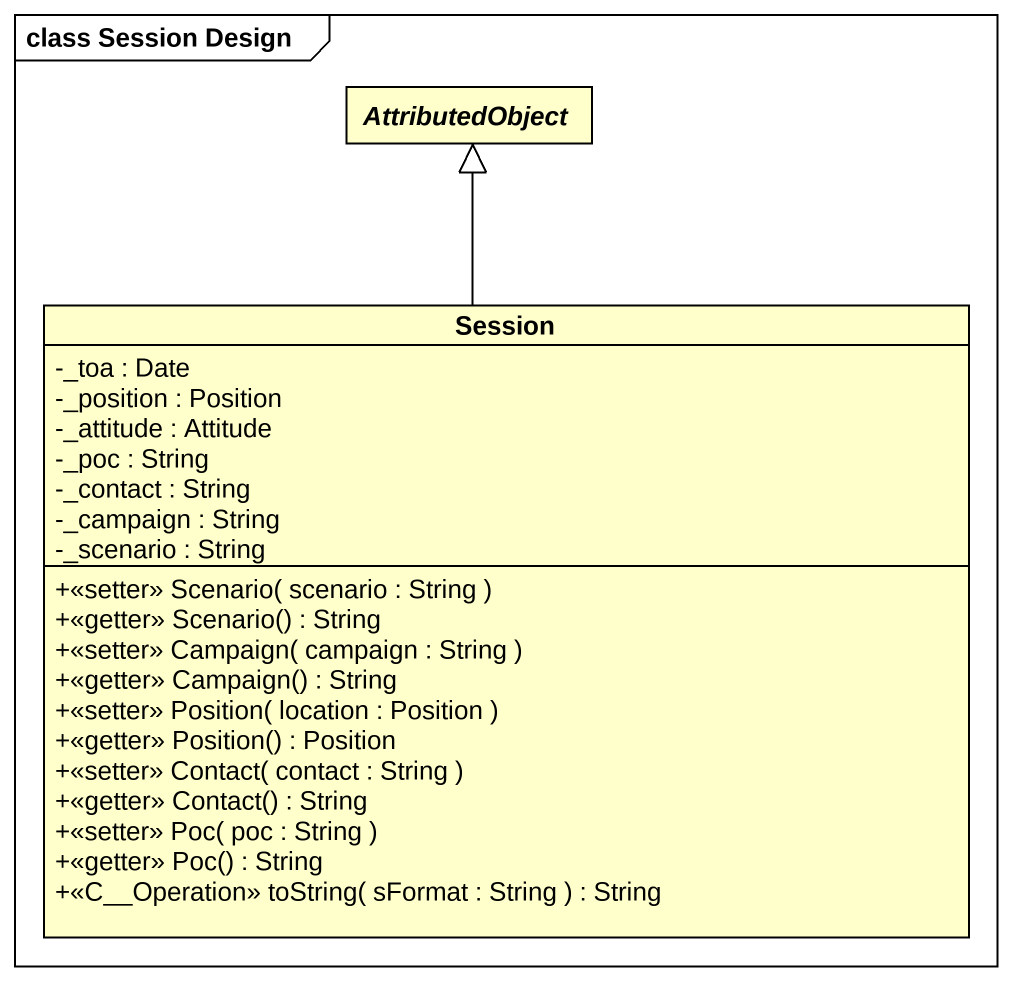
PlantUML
@startuml
mainframe class Session Design
hide circle
hide empty members
skinparam classAttributeIconSize 0
abstract class AttributedObject
class Session {
  -_toa : Date
  -_position : Position
  -_attitude : Attitude
  -_poc : String
  -_contact : String
  -_campaign : String
  -_scenario : String
  +<<setter>> Scenario( scenario : String )
  +<<getter>> Scenario() : String
  +<<setter>> Campaign( campaign : String )
  +<<getter>> Campaign() : String
  +<<setter>> Position( location : Position )
  +<<getter>> Position() : Position
  +<<setter>> Contact( contact : String )
  +<<getter>> Contact() : String
  +<<setter>> Poc( poc : String )
  +<<getter>> Poc() : String
  +<<C__Operation>> toString( sFormat : String ) : String
}
Session -up-|> AttributedObject
@enduml
